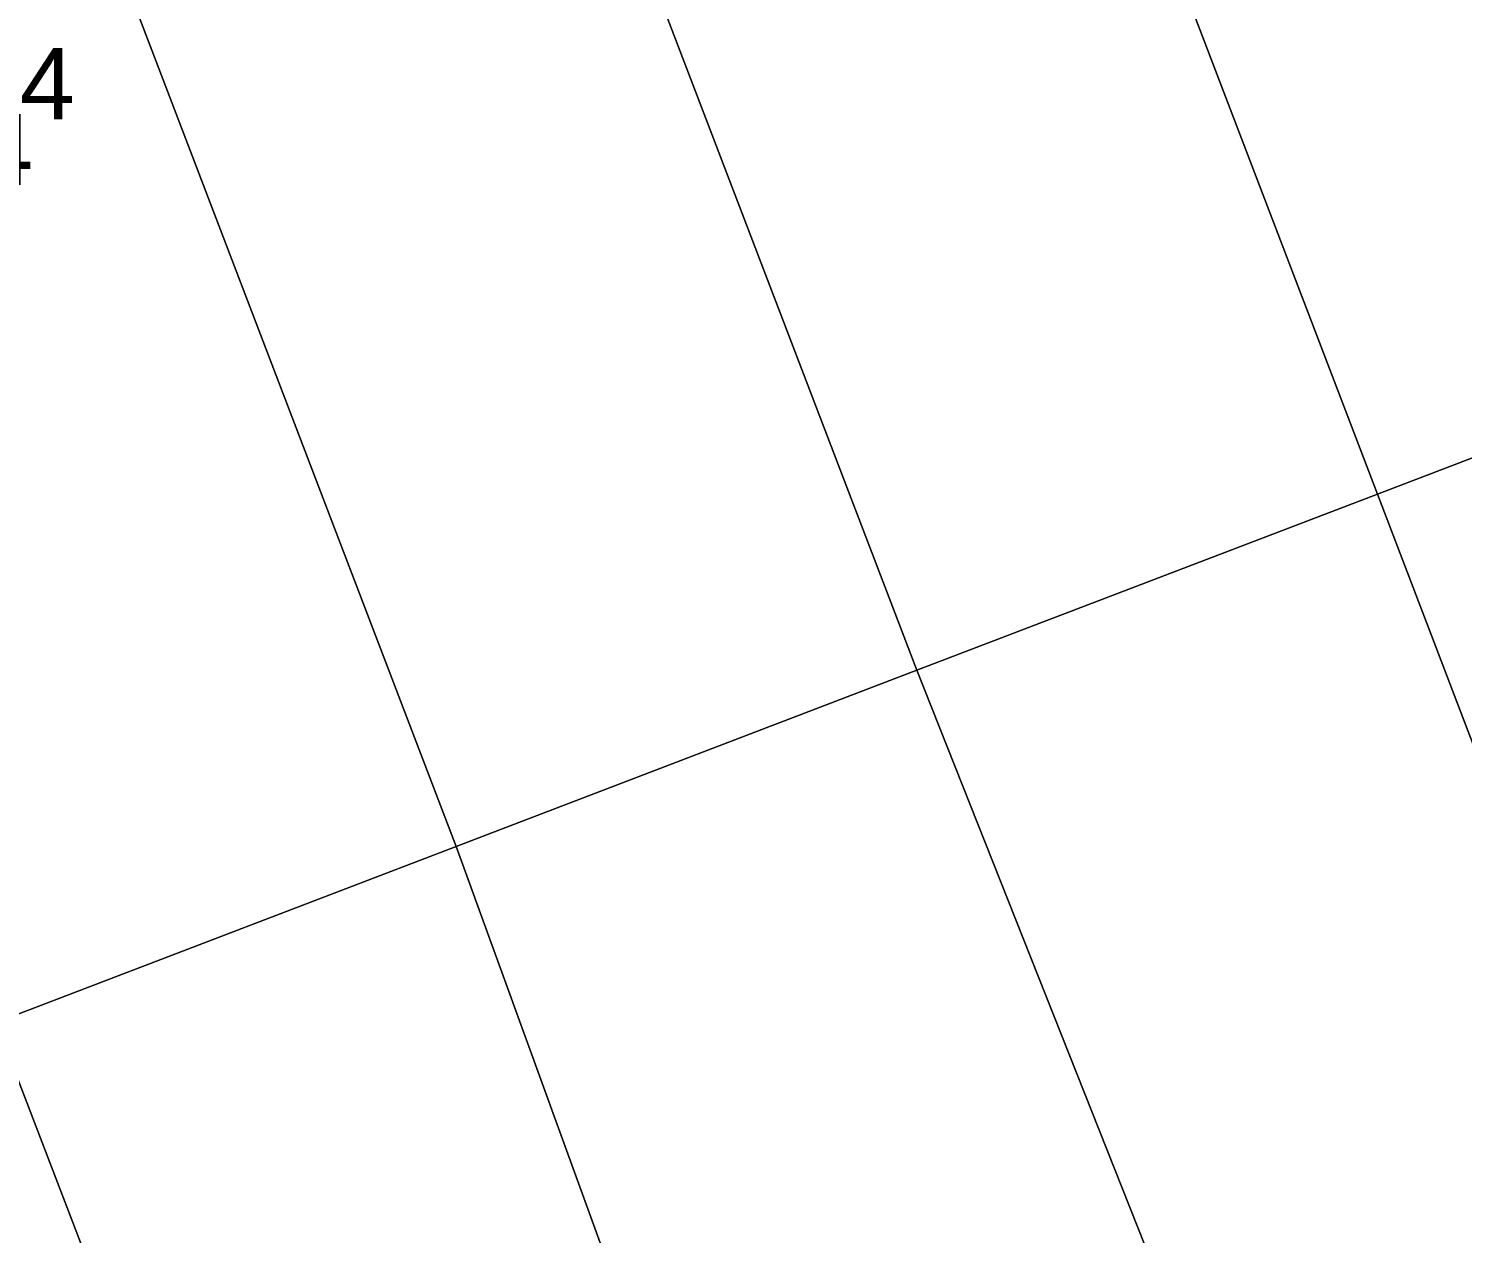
# Model space of a CAD drawing. Header units: metres. Extents: x 0 to 310918, y 0 to 6270107.
# Drawn here: x 310345.31 to 310381.61, y 6269774.56 to 6269805.04 of the extents above; entities that cross this region are included whole.
import ezdxf

# ---------------------------------------------------------------- set-up
doc = ezdxf.new("R2010")
doc.units = ezdxf.units.M
doc.layers.add('Cadastre Developer_SP_NEW', color=92, linetype='Continuous', lineweight=15)
doc.layers.add('Cadastre Land Parcels_SP_EXT', color=118, linetype='Continuous', lineweight=15)
doc.layers.add('Duct_SP_EXT', color=30, linetype='Continuous')
doc.styles.get("Standard").update_dxf_attribs({"font": 'arial.ttf'})

msp = doc.modelspace()

# ---------------------------------------------------------------- linework, layer by layer
at = {"layer": 'Cadastre Developer_SP_NEW', "linetype": 'Continuous'}
for points in [[(310391.117, 6269797.724), (310380.324, 6269825.95), (310368.666, 6269821.489), (310379.459, 6269793.267), (310391.117, 6269797.724)], [(310379.459, 6269793.267), (310368.666, 6269821.489), (310357.008, 6269817.029), (310367.8, 6269788.81), (310379.459, 6269793.267)], [(310367.8, 6269788.81), (310357.008, 6269817.029), (310345.35, 6269812.567), (310356.139, 6269784.351), (310367.8, 6269788.81)], [(310356.139, 6269784.351), (310345.35, 6269812.567), (310333.692, 6269808.106), (310344.481, 6269779.894), (310356.139, 6269784.351)], [(310401.922, 6269769.437), (310391.117, 6269797.724), (310379.459, 6269793.267), (310390.266, 6269764.977), (310401.922, 6269769.437)], [(310380.104, 6269761.085), (310381.24, 6269761.523), (310390.266, 6269764.977), (310379.459, 6269793.267), (310367.8, 6269788.81), (310378.971, 6269760.64), (310380.104, 6269761.085)], [(310367.794, 6269755.821), (310368.898, 6269756.333), (310370.006, 6269756.838), (310371.117, 6269757.336), (310372.23, 6269757.829), (310373.347, 6269758.313), (310374.466, 6269758.791), (310375.589, 6269759.264), (310376.713, 6269759.729), (310377.841, 6269760.188), (310378.971, 6269760.64), (310367.8, 6269788.81), (310356.139, 6269784.351), (310366.692, 6269755.302), (310367.794, 6269755.821)], [(310356.994, 6269750.588), (310358.065, 6269751.09), (310359.133, 6269751.598), (310360.197, 6269752.114), (310361.259, 6269752.636), (310362.317, 6269753.164), (310363.406, 6269753.709), (310364.498, 6269754.247), (310365.593, 6269754.777), (310366.692, 6269755.302), (310356.139, 6269784.351), (310344.481, 6269779.894), (310355.919, 6269750.094), (310356.994, 6269750.588)], [(310345.016, 6269745.522), (310346.119, 6269745.948), (310347.22, 6269746.381), (310348.317, 6269746.821), (310349.412, 6269747.268), (310350.504, 6269747.722), (310351.593, 6269748.182), (310352.679, 6269748.65), (310353.762, 6269749.125), (310354.843, 6269749.606), (310355.919, 6269750.094), (310344.481, 6269779.894), (310332.82, 6269775.44), (310344.346, 6269745.265), (310345.016, 6269745.522)]]:
    msp.add_lwpolyline(points, close=True, dxfattribs=at)
at = {"layer": 'Cadastre Land Parcels_SP_EXT', "linetype": 'Continuous'}
for points in [[(310391.117, 6269797.724), (310380.324, 6269825.95), (310368.666, 6269821.489), (310379.459, 6269793.267), (310391.117, 6269797.724)], [(310379.459, 6269793.267), (310368.666, 6269821.489), (310357.008, 6269817.029), (310367.8, 6269788.81), (310379.459, 6269793.267)], [(310367.8, 6269788.81), (310357.008, 6269817.029), (310345.35, 6269812.567), (310356.139, 6269784.351), (310367.8, 6269788.81)], [(310356.139, 6269784.351), (310345.35, 6269812.567), (310333.692, 6269808.106), (310344.481, 6269779.894), (310356.139, 6269784.351)], [(310401.922, 6269769.437), (310391.117, 6269797.724), (310379.459, 6269793.267), (310390.266, 6269764.977), (310401.922, 6269769.437)], [(310380.104, 6269761.085), (310381.24, 6269761.523), (310390.266, 6269764.977), (310379.459, 6269793.267), (310367.8, 6269788.81), (310378.971, 6269760.64), (310380.104, 6269761.085)], [(310367.794, 6269755.821), (310368.898, 6269756.333), (310370.006, 6269756.838), (310371.117, 6269757.336), (310372.23, 6269757.829), (310373.347, 6269758.313), (310374.466, 6269758.791), (310375.589, 6269759.264), (310376.713, 6269759.729), (310377.841, 6269760.188), (310378.971, 6269760.64), (310367.8, 6269788.81), (310356.139, 6269784.351), (310366.692, 6269755.302), (310367.794, 6269755.821)], [(310356.994, 6269750.588), (310358.065, 6269751.09), (310359.133, 6269751.598), (310360.197, 6269752.114), (310361.259, 6269752.636), (310362.317, 6269753.164), (310363.406, 6269753.709), (310364.498, 6269754.247), (310365.593, 6269754.777), (310366.692, 6269755.302), (310356.139, 6269784.351), (310344.481, 6269779.894), (310355.919, 6269750.094), (310356.994, 6269750.588)], [(310345.016, 6269745.522), (310346.119, 6269745.948), (310347.22, 6269746.381), (310348.317, 6269746.821), (310349.412, 6269747.268), (310350.504, 6269747.722), (310351.593, 6269748.182), (310352.679, 6269748.65), (310353.762, 6269749.125), (310354.843, 6269749.606), (310355.919, 6269750.094), (310344.481, 6269779.894), (310332.82, 6269775.44), (310344.346, 6269745.265), (310345.016, 6269745.522)]]:
    msp.add_lwpolyline(points, close=True, dxfattribs=at)

# ---------------------------------------------------------------- texts
at = {"layer": 'Duct_SP_EXT'}
for s, p in [('T84', (310342.151, 6269802.753)), ('R4', (310342.218, 6269801.087))]:
    msp.add_text(s, height=1.8, dxfattribs=at).set_placement(p)

doc.saveas('drawing.dxf')
